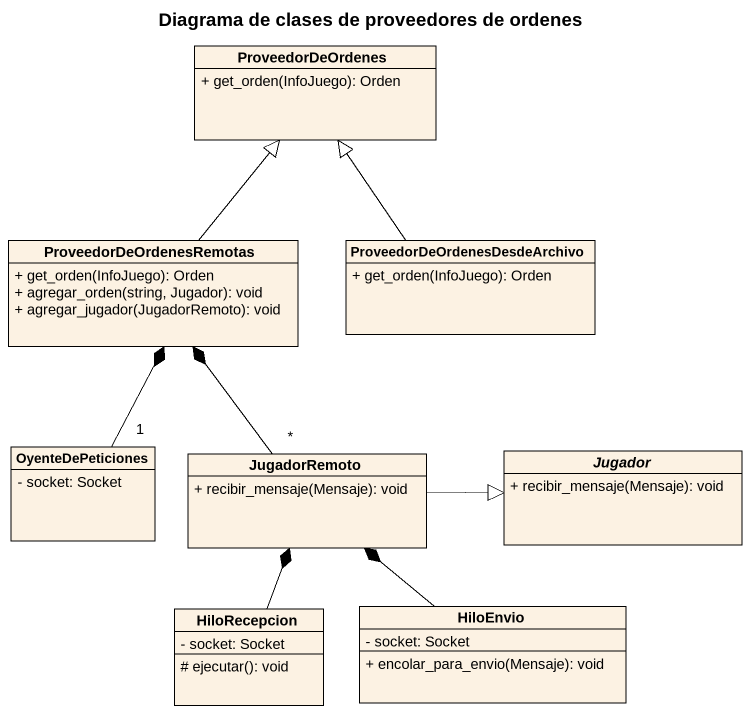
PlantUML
@startuml
title Diagrama de clases de proveedores de ordenes
hide circle
hide empty members
skinparam classAttributeIconSize 0
class ProveedorDeOrdenes {
  + get_orden(InfoJuego): Orden
}
class ProveedorDeOrdenesRemotas {
  + get_orden(InfoJuego): Orden
  + agregar_orden(string, Jugador): void
  + agregar_jugador(JugadorRemoto): void
}
class "ProveedorDeOrdenesDesdeArchivo" as ProveedorDeOrdenesDesdeArchi {
  + get_orden(InfoJuego): Orden
}
class OyenteDePeticiones {
  - socket: Socket
}
class JugadorRemoto {
  + recibir_mensaje(Mensaje): void
}
abstract class Jugador {
  + recibir_mensaje(Mensaje): void
}
class HiloRecepcion {
  - socket: Socket
  # ejecutar(): void
}
class HiloEnvio {
  - socket: Socket
  + encolar_para_envio(Mensaje): void
}
ProveedorDeOrdenesRemotas -up-|> ProveedorDeOrdenes
ProveedorDeOrdenesDesdeArchi -up-|> ProveedorDeOrdenes
OyenteDePeticiones "1" -up-* ProveedorDeOrdenesRemotas
JugadorRemoto "*" -up-* ProveedorDeOrdenesRemotas
JugadorRemoto -right-|> Jugador
HiloRecepcion -up-* JugadorRemoto
HiloEnvio -up-* JugadorRemoto
@enduml
